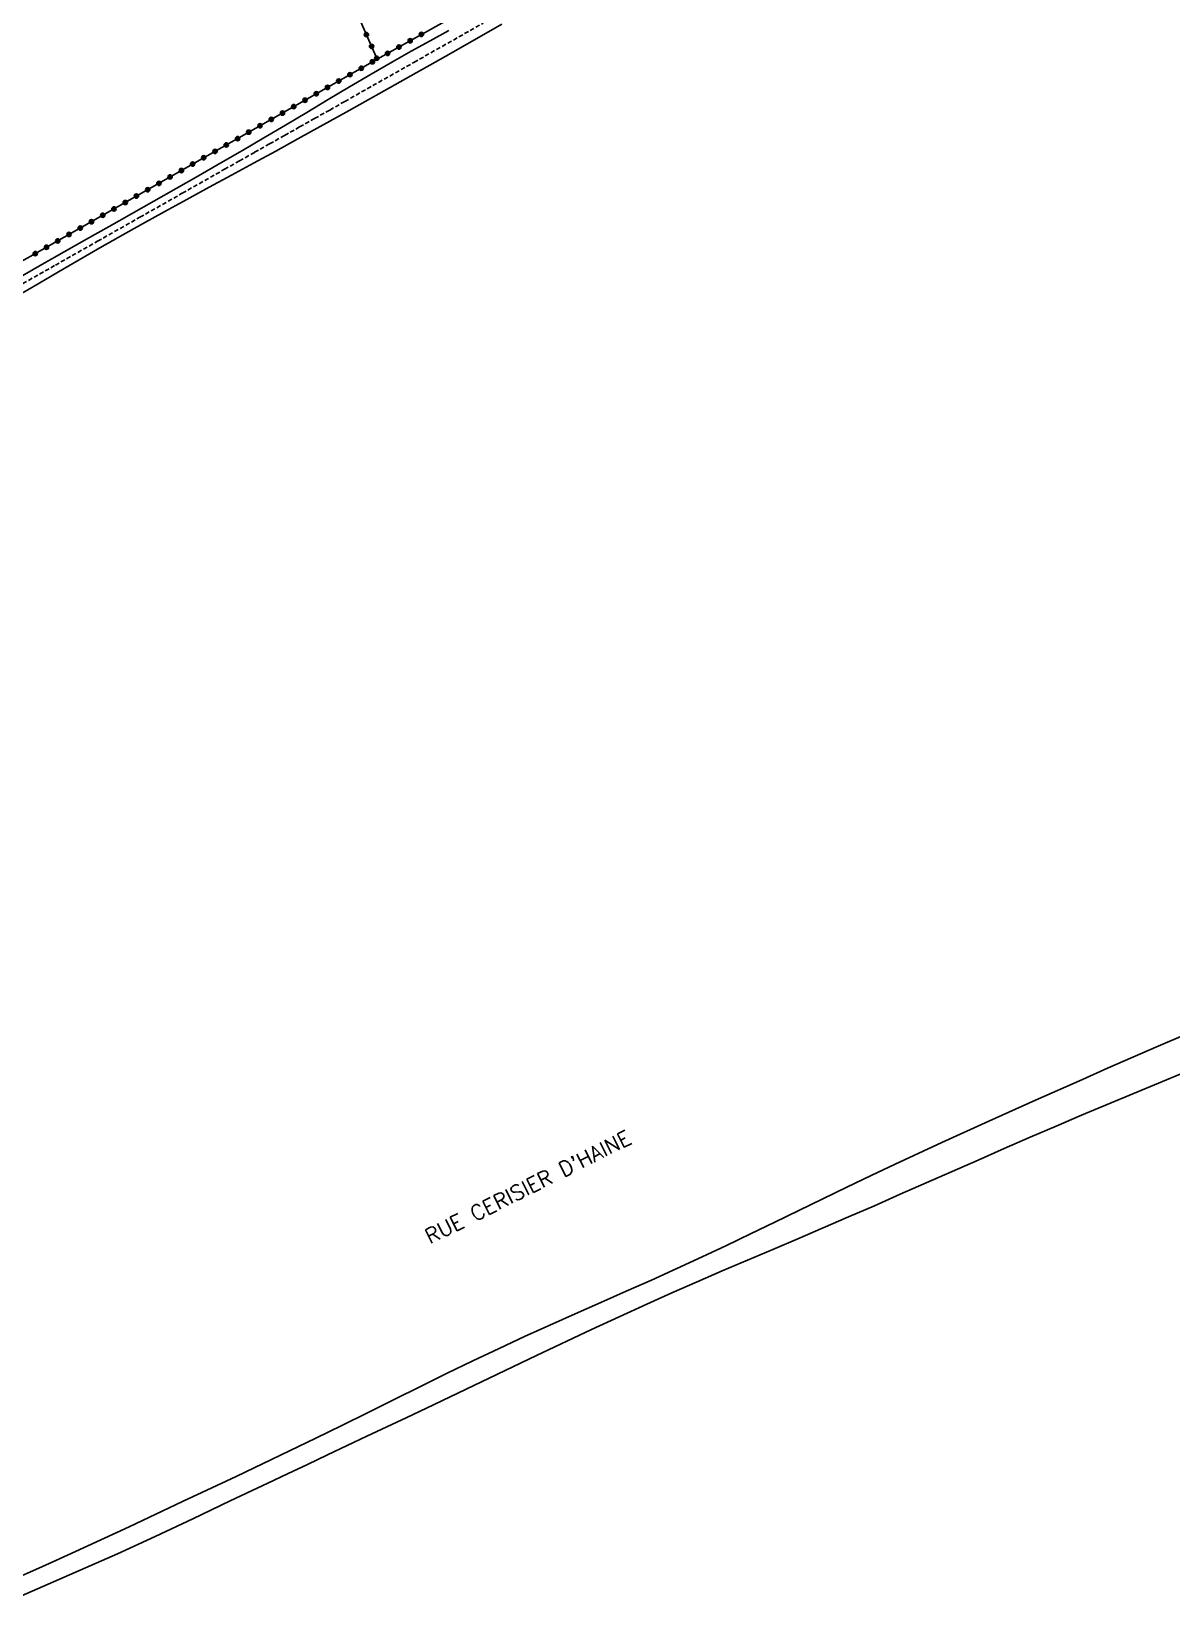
# Model space of a CAD drawing. Header units: millimetres. Extents: x 164000 to 165001, y 156999 to 158000.
# Drawn here: x 164155.8 to 164288.1, y 157674.1 to 157855.6 of the extents above; entities that cross this region are included whole.
import ezdxf
from ezdxf.enums import TextEntityAlignment as Align

# ---------------------------------------------------------------- set-up
doc = ezdxf.new("R2010")
doc.units = ezdxf.units.MM
doc.linetypes.add('DASHED', pattern=[0.75, 0.5, -0.25])
doc.layers.get('0').update_dxf_attribs({"linetype": 'CONTINUOUS'})
for name, color, linetype in [('W0001', 6, 'DASHED'), ('W0071', 7, 'CONTINUOUS'), ('W0323', 7, 'CONTINUOUS'), ('W0989', 7, 'CONTINUOUS')]:
    doc.layers.add(name, color=color, linetype=linetype)
doc.styles.get("Standard").update_dxf_attribs({"font": 'romans.shx', "width": 0.85})

# ---------------------------------------------------------------- blocks, each defined once
blk = doc.blocks.new('t323o')
at = {"color": 0, "linetype": 'Continuous'}
for radius in [0.25, 0.15]:
    blk.add_circle((0, 0), radius, dxfattribs=at)

msp = doc.modelspace()

# ---------------------------------------------------------------- linework, layer by layer
at = {"layer": 'W0001'}
msp.add_lwpolyline([(164149.59, 157823.36), (164158.59, 157828.46), (164163.49, 157831.24), (164168.4, 157834.02), (164173.31, 157836.8), (164178.21, 157839.58), (164179.96, 157840.56), (164181.7, 157841.55), (164183.44, 157842.53), (164185.19, 157843.51), (164186.93, 157844.49), (164188.67, 157845.48), (164190.42, 157846.46), (164192.16, 157847.45), (164200.19, 157851.99), (164208.22, 157856.54)], dxfattribs=at)
at = {"layer": 'W0071'}
for points in [[(164204.23, 157855.7), (164202.05, 157854.5), (164199.88, 157853.28), (164197.71, 157852.04), (164195.21, 157850.6), (164192.72, 157849.14), (164190.23, 157847.67), (164187.75, 157846.19), (164185.27, 157844.71), (164182.78, 157843.24), (164180.29, 157841.78), (164177.8, 157840.32), (164175.21, 157838.83), (164172.62, 157837.35), (164170.02, 157835.87), (164167.42, 157834.4), (164164.82, 157832.94), (164162.22, 157831.47), (164159.63, 157830), (164157.03, 157828.52), (164154.01, 157826.8)], [(164154.19, 157824.89), (164156.58, 157826.29), (164158.96, 157827.69), (164161.35, 157829.08), (164163.75, 157830.46), (164166.15, 157831.83), (164168.71, 157833.26), (164171.28, 157834.68), (164173.85, 157836.09), (164176.43, 157837.49), (164179.01, 157838.89), (164181.59, 157840.29), (164184.16, 157841.7), (164186.73, 157843.12), (164192.66, 157846.42), (164198.58, 157849.74), (164204.5, 157853.07), (164210.4, 157856.41)], [(164289.44, 157739.11), (164286.51, 157737.84), (164283.58, 157736.57), (164280.66, 157735.3), (164277.74, 157734.01), (164272.3, 157731.58), (164266.86, 157729.14), (164261.44, 157726.68), (164256.03, 157724.18), (164253.22, 157722.86), (164250.42, 157721.51), (164247.62, 157720.16), (164244.83, 157718.79), (164242.04, 157717.43), (164239.24, 157716.08), (164236.44, 157714.73), (164233.63, 157713.41), (164230.7, 157712.06), (164227.75, 157710.73), (164224.8, 157709.42), (164221.85, 157708.11), (164218.89, 157706.81), (164215.94, 157705.49), (164213, 157704.16), (164210.07, 157702.8), (164207.01, 157701.35), (164203.96, 157699.87), (164200.93, 157698.38), (164197.89, 157696.88), (164194.86, 157695.37), (164191.83, 157693.87), (164188.79, 157692.38), (164185.74, 157690.91), (164179.55, 157687.95), (164173.35, 157685.02), (164167.14, 157682.11), (164160.92, 157679.23), (164158.63, 157678.19), (164156.34, 157677.16), (164154.05, 157676.13)], [(164154.66, 157674.11), (164156.52, 157674.91), (164158.38, 157675.71), (164160.24, 157676.52), (164162.1, 157677.33), (164163.96, 157678.14), (164165.8, 157678.97), (164170.18, 157680.99), (164174.53, 157683.04), (164178.88, 157685.11), (164183.22, 157687.17), (164185.53, 157688.25), (164187.83, 157689.34), (164190.14, 157690.43), (164192.44, 157691.52), (164194.74, 157692.61), (164197.05, 157693.69), (164199.35, 157694.78), (164201.65, 157695.87), (164208.03, 157698.91), (164214.41, 157701.96), (164220.8, 157704.98), (164227.22, 157707.94), (164230.12, 157709.24), (164233.04, 157710.52), (164235.96, 157711.78), (164238.89, 157713.03), (164241.81, 157714.28), (164244.74, 157715.52), (164247.67, 157716.78), (164250.59, 157718.04), (164253.6, 157719.35), (164256.61, 157720.68), (164259.62, 157722), (164262.63, 157723.33), (164265.64, 157724.65), (164268.65, 157725.97), (164271.66, 157727.29), (164274.68, 157728.59), (164277.64, 157729.85), (164280.61, 157731.1), (164283.59, 157732.33), (164286.56, 157733.56), (164289.54, 157734.8)]]:
    msp.add_lwpolyline(points, dxfattribs=at)
at = {"layer": 'W0323'}
for points in [[(164183.86, 157879.94), (164195.92, 157852.36), (164208.92, 157859.61)], [(164195.92, 157852.36), (164155.68, 157829.46), (164134.36, 157817.63), (164091.94, 157792.92), (164036.47, 157761.28)]]:
    msp.add_lwpolyline(points, dxfattribs=at)

# ---------------------------------------------------------------- block references
for p, rotation in [((164194.67, 157855.21), 293.6009660041345), ((164201.06, 157855.23), 29.16003156412096), ((164195.27, 157853.84), 293.6009660041345), ((164197.13, 157853.03), 29.16003156412096), ((164198.44, 157853.76), 29.16003156412096), ((164199.75, 157854.5), 29.16003156412096), ((164194.07, 157851.31), 209.6375862425617), ((164195.37, 157852.05), 209.6375862425617), ((164195.87, 157852.46), 293.6009660041345), ((164191.46, 157849.82), 209.6375862425617), ((164192.76, 157850.56), 209.6375862425617), ((164187.55, 157847.6), 209.6375862425617), ((164188.85, 157848.34), 209.6375862425617), ((164190.16, 157849.08), 209.6375862425617), ((164184.94, 157846.11), 209.6375862425617), ((164186.24, 157846.86), 209.6375862425617), ((164181.03, 157843.89), 209.6375862425617), ((164182.33, 157844.63), 209.6375862425617), ((164183.64, 157845.37), 209.6375862425617), ((164178.42, 157842.41), 209.6375862425617), ((164179.73, 157843.15), 209.6375862425617), ((164174.51, 157840.18), 209.6375862425617), ((164175.81, 157840.92), 209.6375862425617), ((164177.12, 157841.66), 209.6375862425617), ((164171.9, 157838.7), 209.6375862425617), ((164173.21, 157839.44), 209.6375862425617), ((164169.3, 157837.21), 209.6375862425617), ((164170.6, 157837.95), 209.6375862425617), ((164165.38, 157834.99), 209.6375862425617), ((164166.69, 157835.73), 209.6375862425617), ((164167.99, 157836.47), 209.6375862425617), ((164162.78, 157833.5), 209.6375862425617), ((164164.08, 157834.25), 209.6375862425617), ((164158.87, 157831.28), 209.6375862425617), ((164160.17, 157832.02), 209.6375862425617), ((164161.47, 157832.76), 209.6375862425617), ((164156.26, 157829.8), 209.6375862425617), ((164157.56, 157830.54), 209.6375862425617)]:
    msp.add_blockref('t323o', p, dxfattribs=dict(at, rotation=rotation))

# ---------------------------------------------------------------- texts
at = {"layer": 'W0989'}
msp.add_text("RUE CERISIER D'HAINE", height=1.75, rotation=26.5327, dxfattribs=at).set_placement((164213.42, 157721.53), align=Align.MIDDLE_CENTER)

doc.saveas('drawing.dxf')
